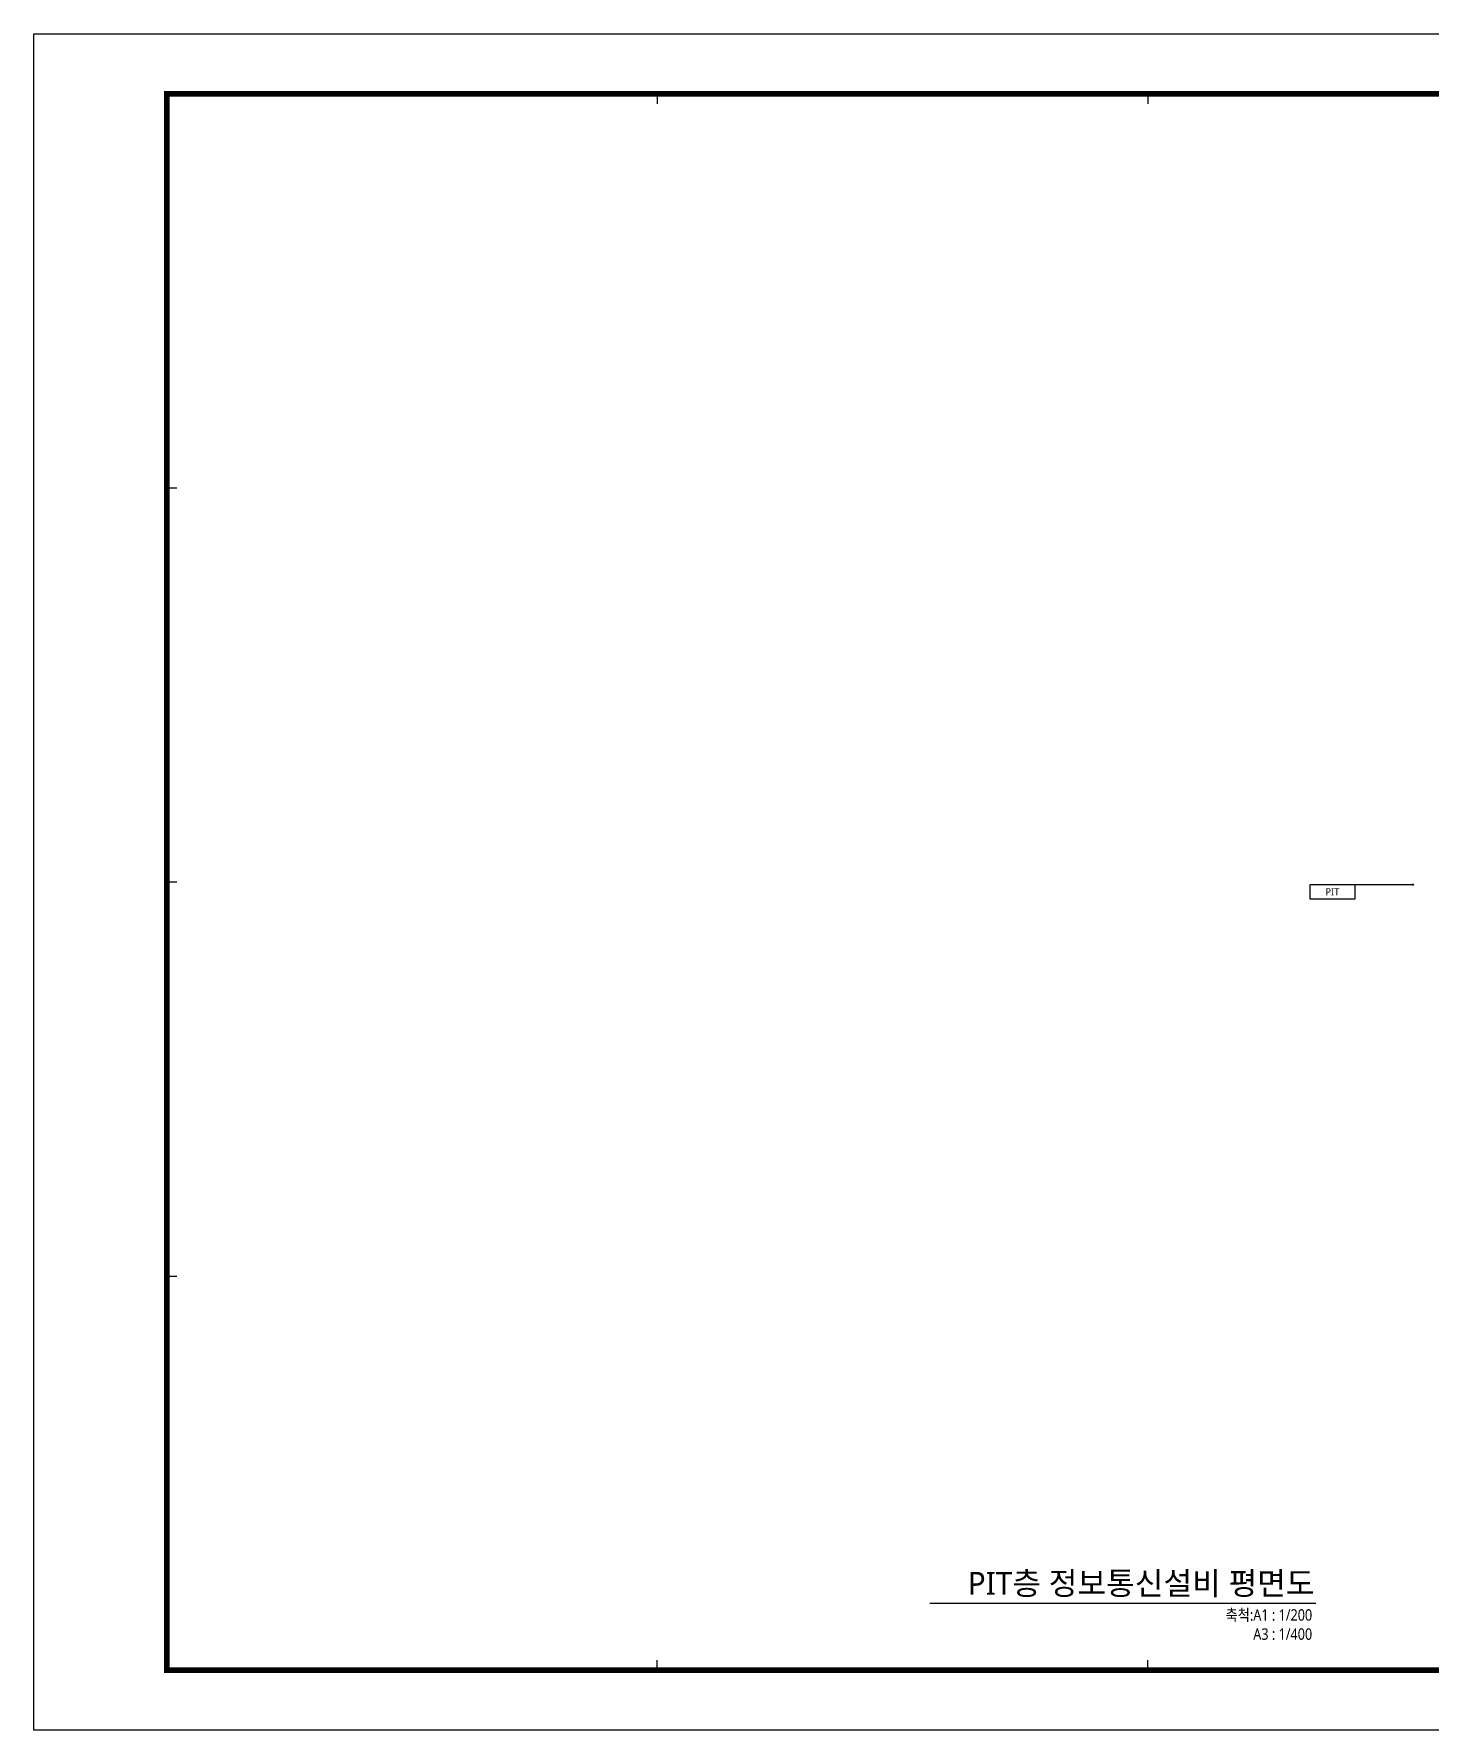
# Model space of a CAD drawing. Header units: millimetres. Extents: x -168200 to 336400, y -118800 to 0.
# Drawn here: x -168200 to -70424, y -118800 to 0 of the extents above; entities that cross this region are included whole.
import ezdxf
from ezdxf.enums import TextEntityAlignment as Align

# ---------------------------------------------------------------- set-up
doc = ezdxf.new("R2010")
doc.units = ezdxf.units.MM
doc.header["$LTSCALE"] = 2000
for name, color, linetype in [('elec-box', 6, 'Continuous'), ('S', 4, 'Continuous'), ('SHT', 5, 'Continuous'), ('TIT', 2, 'Continuous')]:
    doc.layers.add(name, color=color, linetype=linetype)
doc.styles.add('$0$스타일1', font='malgun.ttf')
doc.styles.add('GHS', font='malgun.ttf')
doc.dimstyles.new('DIM-QD 1', dxfattribs={"dimtxt": 3, "dimasz": 1.5, "dimexe": 1, "dimexo": 0, "dimgap": 1, "dimtad": 1, "dimdec": 3, "dimdsep": 46, "dimlunit": 6, "dimtxsty": '$0$스타일1', "dimblk1": 'ARCHTICK', "dimblk2": 'ARCHTICK', "dimsah": 1, "dimcen": 0, "dimclrd": 256, "dimclre": 256, "dimclrt": 3, "dimazin": 2, "dimtfac": 1, "dimtdec": 3, "dimtix": 1, "dimtmove": 2, "dimatfit": 3, "dimldrblk": 'ARCHTICK', "dimfxl": 1, "dimtolj": 1, "dimtzin": 0, "dimarcsym": 0})

# ---------------------------------------------------------------- blocks, each defined once
blk = doc.blocks.new('XR-FORM-ET', base_point=(461, 408))
at = {"layer": 'SHT', "color": 171}
for p, q in [((43650, 114600), (43650, 113900)), ((78000, 114600), (78000, 113900)), ((9300, 87000), (10000, 87000)), ((9300, 59400), (10000, 59400)), ((9300, 31800), (10000, 31800)), ((43650, 4200), (43650, 4900)), ((78000, 4200), (78000, 4900))]:
    blk.add_line(p, q, dxfattribs=at)
at = {"layer": 'SHT'}
blk.add_lwpolyline([(0, 118800), (168200, 118800), (168200, 0), (0, 0)], close=True, dxfattribs=at)
at = {"layer": 'SHT', "const_width": 400}
blk.add_lwpolyline([(9300, 114600), (163900, 114600), (163900, 4200), (9300, 4200)], close=True, dxfattribs=at)
blk = doc.blocks.new('_ARCHTICK')
at = {"color": 0, "linetype": 'ByBlock', "const_width": 0.15}
blk.add_lwpolyline([(-0.5, -0.5), (0.5, 0.5)], dxfattribs=at)

msp = doc.modelspace()

# ---------------------------------------------------------------- linework, layer by layer
at = {"layer": 'TIT'}
msp.add_line((-105450, -109900), (-78424.6, -109900), dxfattribs=at)

# ---------------------------------------------------------------- block references
at = {"layer": 'S'}
msp.add_blockref('XR-FORM-ET', (-167739, -118391.6), dxfattribs=at)

# ---------------------------------------------------------------- texts
at = {"layer": 'TIT', "style": 'GHS'}
msp.add_text('PIT층 정보통신설비 평면도', height=1600, dxfattribs=at).set_placement((-78516.4, -108520.3), align=Align.MIDDLE_RIGHT)
at = {"layer": 'TIT', "style": 'GHS', "width": 0.85}
for s, p in [('축척:A1 : 1/200', (-78678.6, -111137.7)), ('A3 : 1/400', (-78678.6, -112475.9))]:
    msp.add_text(s, height=800, dxfattribs=at).set_placement(p, align=Align.RIGHT)

# ---------------------------------------------------------------- leaders
at = {"layer": 'elec-box'}
msp.add_leader([(-71617.6, -59588.4), (-75646.2, -59588.4), (-75678.7, -59588.4)], dimstyle='DIM-QD 1', override={"dimscale": 100, "dimasz": 1.5, "dimtad": 0, "dimclrd": 6, "dimldrblk": 'DOT'}, dxfattribs=at)

# ---------------------------------------------------------------- next in the draw order: wipeouts: each hides what was drawn before it
at = {"color": 6}
msp.add_wipeout([(-78848.9, -59588.4), (-75678.7, -59588.4), (-75678.7, -60588.4), (-78848.9, -60588.4)], dxfattribs=at).dxf.layer = 'elec-box'

# ---------------------------------------------------------------- next in the draw order: linework, layer by layer
at = {"layer": 'elec-box', "color": 6}
msp.add_lwpolyline([(-78848.9, -60588.4), (-75678.7, -60588.4), (-75678.7, -59588.4), (-78848.9, -59588.4)], close=True, dxfattribs=at)

# ---------------------------------------------------------------- next in the draw order: texts
at = {"layer": 'elec-box', "color": 3, "style": 'GHS'}
msp.add_text('PIT', height=500, dxfattribs=at).set_placement((-77263.8, -60088.4), align=Align.MIDDLE)

doc.saveas('drawing.dxf')
